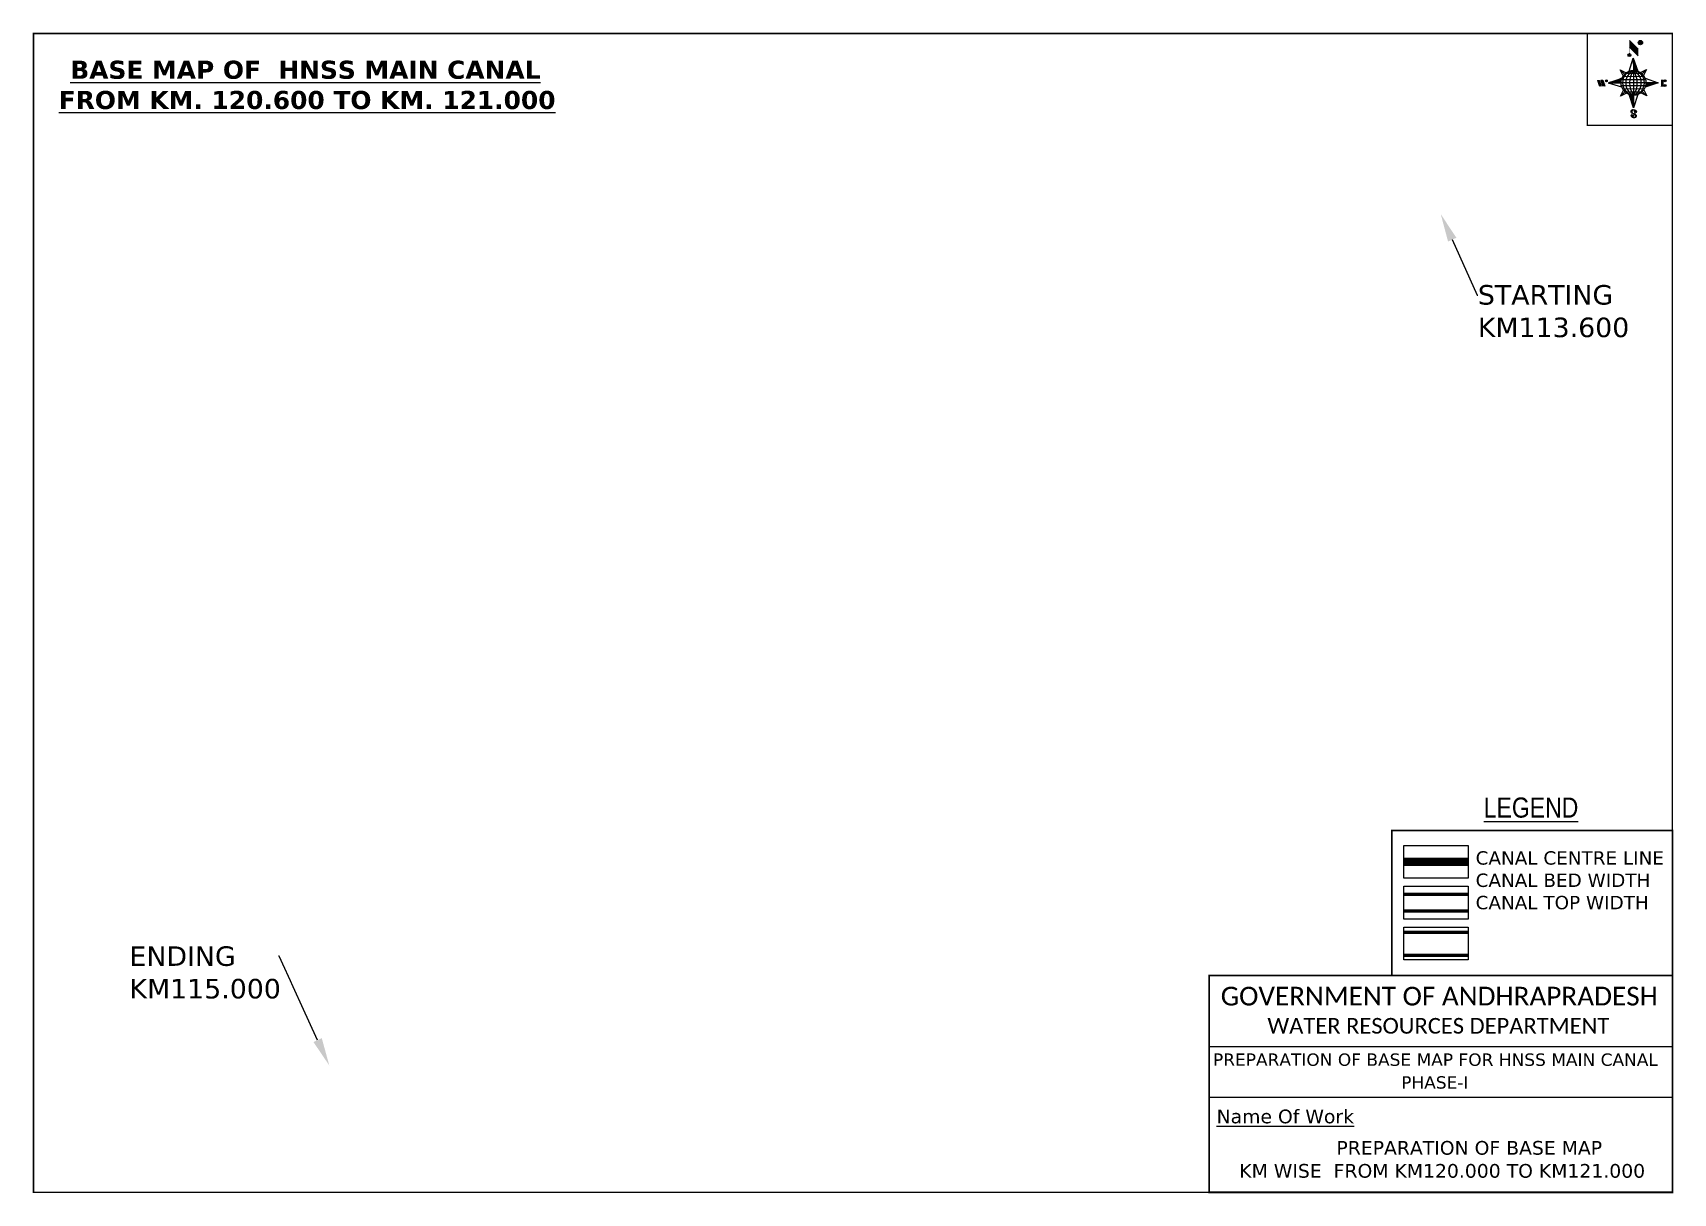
# Model space of a CAD drawing. Header units: inches. Extents: x 762792 to 767391, y 1693987 to 1698110.
# Drawn here: x 766215 to 767391, y 1693987 to 1694819 of the extents above.
import ezdxf
from ezdxf import colors
from ezdxf.entities.mleader import LeaderData, LeaderLine
from ezdxf.enums import TextEntityAlignment as Align
from ezdxf.math import Vec2, Vec3

# ---------------------------------------------------------------- set-up
doc = ezdxf.new("R2010")
doc.units = ezdxf.units.IN
doc.header["$MEASUREMENT"] = 0
doc.linetypes.add('HIDDEN2', pattern=[0.1875, 0.125, -0.0625])
for name, color, linetype in [('AQUADUCT', 1, 'Continuous'), ('bord', 1, 'Continuous'), ('CANAL1', 1, 'Continuous'), ('DCBMS', 232, 'Continuous'), ('PAGE', 7, 'Continuous'), ('TEXT', 7, 'Continuous')]:
    doc.layers.add(name, color=color, linetype=linetype)
doc.styles.add('ARIALN', font='ARIALN_1.TTF')
doc.styles.get("Standard").update_dxf_attribs({"font": 'verdana_0.ttf'})
pattern_1 = [(267.297113149, (-8720374.938, 50637915.138), (10.5367255337, -0.497431438), [])]
pattern_2 = [(357.297113149, (-8720374.938, 50637915.138), (0.497431438, 10.5367255337), [])]

# ---------------------------------------------------------------- blocks, each defined once
blk = doc.blocks.new('*X16')
at = {"color": 0, "linetype": 'Continuous'}
for p, q in [((6321.6, 240.5), (6322.3, 241.2)), ((6321.6, 240.3), (6322.3, 241)), ((6321.6, 240.1), (6322.3, 240.8)), ((6321.6, 239.9), (6322.4, 240.7)), ((6321.6, 239.8), (6322.4, 240.6)), ((6321.6, 239.6), (6322.5, 240.5)), ((6321.6, 239.4), (6322.5, 240.3)), ((6321.6, 239.2), (6322.6, 240.2)), ((6321.7, 239.1), (6322.6, 240.1)), ((6321.8, 240.8), (6322.4, 241.4)), ((6321.8, 239), (6322.7, 240)), ((6321.8, 239), (6322.8, 239.9)), ((6321.9, 238.9), (6322.9, 239.8)), ((6322, 238.8), (6323, 239.7)), ((6322.1, 241.3), (6322.4, 241.6)), ((6322.1, 238.7), (6323.1, 239.6)), ((6322.2, 238.6), (6323.1, 239.6)), ((6322.3, 238.5), (6323.2, 239.5)), ((6322.4, 238.5), (6323.3, 239.4)), ((6322.5, 238.4), (6323.4, 239.3)), ((6322.7, 238.4), (6323.6, 239.3)), ((6322.8, 238.3), (6323.7, 239.2)), ((6322.9, 238.3), (6323.8, 239.1)), ((6323.1, 238.2), (6323.9, 239.1)), ((6323.2, 238.2), (6324, 239)), ((6323.3, 238.2), (6324.2, 239)), ((6323.5, 238.1), (6324.3, 238.9)), ((6323.7, 238.1), (6324.4, 238.9)), ((6323.8, 238.1), (6324.6, 238.8)), ((6324.1, 238.2), (6324.7, 238.8)), ((6324.3, 238.3), (6324.9, 238.8)), ((6324.6, 238.3), (6325.1, 238.8)), ((6324.8, 238.4), (6325.2, 238.8)), ((6325.1, 238.5), (6325.4, 238.8)), ((6325.4, 238.6), (6325.6, 238.8))]:
    blk.add_line(p, q, dxfattribs=at)
blk = doc.blocks.new('*X15')
at = {"color": 0, "linetype": 'Continuous'}
for p, q in [((6324.4, 240.3), (6324.5, 240.4)), ((6324.6, 240.3), (6324.8, 240.5)), ((6324.7, 240.2), (6325, 240.5)), ((6324.8, 240.2), (6325.2, 240.6)), ((6325, 240.1), (6325.5, 240.6)), ((6325.1, 240.1), (6325.6, 240.6)), ((6325.2, 240), (6325.8, 240.6)), ((6325.3, 240), (6326, 240.6)), ((6325.4, 239.9), (6326.1, 240.6)), ((6325.5, 239.8), (6326.2, 240.5)), ((6325.6, 239.8), (6326.3, 240.5)), ((6325.7, 239.7), (6326.5, 240.4)), ((6325.9, 239.6), (6326.6, 240.3)), ((6326, 239.5), (6326.7, 240.3)), ((6326, 239.4), (6326.8, 240.2)), ((6326.1, 239.3), (6327, 240.2)), ((6326.2, 239.3), (6327.1, 240.1)), ((6326.3, 239.2), (6327.1, 240)), ((6326.4, 239.1), (6327.2, 239.9)), ((6326.5, 239), (6327.3, 239.8)), ((6326.5, 238.9), (6327.4, 239.7)), ((6326.6, 238.8), (6327.5, 239.6)), ((6326.7, 238.7), (6327.5, 239.5)), ((6326.8, 238.6), (6327.6, 239.4)), ((6326.8, 238.5), (6327.7, 239.3)), ((6326.8, 236.5), (6327.4, 237)), ((6326.9, 238.3), (6327.8, 239.2)), ((6326.9, 238.2), (6327.9, 239.1)), ((6326.9, 236.8), (6327.6, 237.4)), ((6327, 238.1), (6327.8, 239)), ((6327, 237.9), (6327.8, 238.8)), ((6327, 237.8), (6327.8, 238.6)), ((6327, 237.6), (6327.8, 238.4)), ((6327, 237.4), (6327.8, 238.2)), ((6327, 237.3), (6327.8, 238)), ((6327, 237.1), (6327.8, 237.9))]:
    blk.add_line(p, q, dxfattribs=at)
blk = doc.blocks.new('H')
at = {"layer": 'bord', "extrusion": (0.000427885, 0.004792, 0.999988)}
h = blk.add_hatch(dxfattribs=at)
h.set_pattern_fill('LINE', color=8, scale=84.387686, angle=-2.7029, style=0)
h.set_pattern_definition(pattern_2)
h.paths.add_polyline_path([(-492, 786, -0.090992), (-448, 775), (-486, 912)])
h = blk.add_hatch(dxfattribs=at)
h.set_pattern_fill('LINE', color=8, scale=84.387686, angle=-92.7029, style=0)
h.set_pattern_definition(pattern_1)
h.paths.add_polyline_path([(-625, 665, -0.090992), (-615, 710), (-751, 671)])
h = blk.add_hatch(dxfattribs=at)
h.set_pattern_fill('LINE', color=8, scale=84.387686, angle=-2.7029, style=0)
h.set_pattern_definition(pattern_2)
h.paths.add_polyline_path([(-504, 533, -0.090992), (-549, 543), (-510, 406)])
h = blk.add_hatch(dxfattribs=at)
h.set_pattern_fill('LINE', color=8, scale=84.387686, angle=-92.7029, style=0)
h.set_pattern_definition(pattern_1)
h.paths.add_polyline_path([(-246, 647), (-372, 653, -0.090992), (-382, 609)])
for p, q in [((-519, 1020, -1217), (-435, 927, -1216)), ((-516, 1087, -1217), (-432, 994, -1217)), ((-538, 774, -1216), (-487, 906, -1216)), ((-487, 906, -1216), (-493, 780, -1216)), ((-487, 906, -1216), (-448, 769, -1216)), ((-865, 701, -1215), (-847, 638, -1215)), ((-847, 700, -1215), (-829, 637, -1215)), ((-829, 699, -1215), (-811, 636, -1215)), ((-829, 699, -1215), (-811, 698, -1215)), ((-811, 698, -1215), (-794, 635, -1215)), ((-752, 665, -1215), (-615, 704, -1215)), ((-627, 794, -1216), (-567, 760, -1216)), ((-627, 794, -1216), (-584, 747, -1215)), ((-599, 731, -1215), (-627, 794, -1216)), ((-421, 753, -1216), (-359, 781, -1216)), ((-359, 781, -1216), (-405, 739, -1216)), ((-359, 781, -1216), (-392, 721, -1215)), ((-379, 693, -1215), (-246, 641, -1215)), ((-213, 669, -1215), (-217, 601, -1215)), ((-752, 665, -1215), (-625, 659, -1215)), ((-619, 614, -1215), (-752, 665, -1215)), ((-639, 526, -1214), (-606, 585, -1215)), ((-639, 526, -1214), (-593, 568, -1215)), ((-577, 553, -1215), (-639, 526, -1214)), ((-511, 400, -1214), (-549, 537, -1214)), ((-460, 533, -1215), (-511, 400, -1214)), ((-505, 527, -1214), (-511, 400, -1214)), ((-371, 513, -1214), (-431, 546, -1215)), ((-371, 513, -1214), (-414, 560, -1215)), ((-399, 576, -1215), (-371, 513, -1214)), ((-246, 641, -1215), (-383, 603, -1215)), ((-373, 647, -1215), (-246, 641, -1215)), ((-197, 600, -1215), (-194, 668, -1215))]:
    blk.add_line(p, q, dxfattribs=at)
at = {"layer": 'bord', "color": 8, "linetype": 'ByBlock', "extrusion": (0.000427885, 0.004792, 0.999988)}
for p, q in [((-375, 679, -1215), (-620, 691, -1215)), ((-386, 711, -1215), (-605, 722, -1215)), ((-411, 744, -1216), (-578, 752, -1216)), ((-493, 780, -1216), (-505, 527, -1214)), ((-373, 647, -1215), (-625, 659, -1215)), ((-378, 616, -1215), (-623, 628, -1215)), ((-392, 585, -1215), (-611, 595, -1215)), ((-420, 555, -1215), (-587, 562, -1215))]:
    blk.add_line(p, q, dxfattribs=at)
at = {"layer": 'bord', "extrusion": (0.000427885, 0.004792, 0.999988), "elevation": -1212}
for points, const_width in [([(-522, 960), (-516, 1093)], 1.61), ([(-434, 933), (-428, 1066)], 1.61), ([(-870, 707), (-846, 706)], 0.642), ([(-829, 643), (-821, 678)], 0.642), ([(-793, 641), (-782, 694)], 0.642), ([(-223, 676), (-174, 673)], 0.706), ([(-829, 643), (-855, 644)], 0.642), ([(-811, 642), (-784, 641)], 0.642), ([(-177, 605), (-226, 607)], 0.706), ([(-195, 645), (-185, 644)], 0.706)]:
    blk.add_lwpolyline(points, dxfattribs=dict(at, const_width=const_width))
for points, const_width in [([(-414, 1073, 1), (-398, 1058, 1)], 22.3), ([(-530, 950, 1), (-520, 939, 1)], 14.8), ([(-776, 697, 1), (-769, 690, 1)], 8.9), ([(-180, 618, 1), (-173, 611, 1)], 9.79), ([(-178, 667, 1), (-171, 660, 1)], 9.79), ([(-490, 362, 1), (-498, 369, 1)], 11.1), ([(-525, 322, 1), (-533, 329, 1)], 11.1)]:
    blk.add_lwpolyline(points, format="xyb", close=True, dxfattribs=dict(at, const_width=const_width))
for points in [[(-537, 317), (-531, 310), (-520, 307), (-505, 307), (-494, 310), (-486, 318), (-487, 326), (-491, 333), (-494, 336), (-503, 341), (-522, 347), (-530, 352), (-534, 355), (-537, 363), (-537, 373), (-530, 381), (-520, 384), (-504, 384), (-493, 380), (-487, 373)], [(-522, 348), (-526, 354), (-528, 361), (-528, 371), (-526, 375), (-521, 381), (-515, 384)], [(-505, 307), (-499, 312), (-497, 319), (-497, 327), (-501, 335), (-509, 343)]]:
    blk.add_lwpolyline(points, dxfattribs=at)
at = {"layer": 'bord', "extrusion": (0.000427885, 0.004792, 0.999988)}
for centre, radius in [((-406, 1065, -1212), 22.3), ((-525, 944, -1212), 14.8), ((-773, 694, -1212), 8.9), ((-498, 659, -1212), 127), ((-177, 615, -1212), 9.79), ((-174, 663, -1212), 9.79), ((-494, 365, -1212), 11.1), ((-529, 325, -1212), 11.1)]:
    blk.add_circle(centre, radius, dxfattribs=at)
at = {"layer": 'bord', "color": 8, "linetype": 'ByBlock', "extrusion": (0.000427885, 0.004792, 0.999988)}
for centre, radius, start, end in [((-482, 658, -1212), 128, 94.9254, 259.6691), ((-437, 656, -1212), 141, 113.2864, 241.308), ((-316, 651, -1212), 222, 142.5892, 212.0053), ((-560, 662, -1212), 141, 293.2864, 61.308), ((-681, 668, -1212), 222, 322.5892, 32.0053), ((-515, 660, -1212), 128, 274.9254, 79.6691)]:
    blk.add_arc(centre, radius, start, end, dxfattribs=at)
at = {"layer": 'bord', "extrusion": (0.000427885, 0.004792, 0.999988)}
for points in [[(-516, 1093, -1212), (-431, 1000, -1212), (-519, 1026, -1212), (-434, 933, -1212)], [(-864, 707, -1212), (-846, 706, -1212), (-846, 644, -1212), (-829, 643, -1212)], [(-829, 705, -1212), (-811, 704, -1212), (-811, 642, -1212), (-793, 641, -1212)], [(-193, 674, -1212), (-197, 606, -1212), (-213, 675, -1212), (-216, 607, -1212)]]:
    blk.add_solid(points, dxfattribs=at)
at = {"layer": 'bord', "extrusion": (0.000427885, 0.004792, 0.999988), "xscale": 7.977342409717546, "yscale": 7.977342408231451, "zscale": 7.977342408476333, "rotation": 138.0840426661453}
for name, p in [('*X15', (38301, -31929, -1212)), ('*X16', (38314, -31951, -1212))]:
    blk.add_blockref(name, p, dxfattribs=at)

msp = doc.modelspace()

# ---------------------------------------------------------------- linework, layer by layer
at = {"layer": 'CANAL1', "color": 1, "linetype": 'HIDDEN2', "ltscale": 100, "const_width": 6, "elevation": -0.4}
msp.add_lwpolyline([(767244.3, 1694224.5), (767198.3, 1694224.5)], dxfattribs=at)
at = {"layer": 'CANAL1', "color": 5, "const_width": 2.4, "elevation": -0.4}
for points in [[(767244.3, 1694201.2), (767198.3, 1694201.2)], [(767244.3, 1694189.2), (767198.3, 1694189.2)]]:
    msp.add_lwpolyline(points, dxfattribs=at)
at = {"layer": 'CANAL1', "color": 200, "const_width": 2.4, "elevation": -0.4}
for points in [[(767244.3, 1694174), (767198.3, 1694174)], [(767244.3, 1694157.5), (767198.3, 1694157.5)]]:
    msp.add_lwpolyline(points, dxfattribs=at)
at = {"layer": 'PAGE', "const_width": 1}
msp.add_lwpolyline([(766215.5, 1693987.5), (767390.8, 1693987.5), (767390.8, 1694818.5), (766215.5, 1694818.5), (766215.5, 1693987.5)], dxfattribs=at)
at = {"layer": 'PAGE'}
for points, const_width in [([(767390.8, 1694818.5), (767329.7, 1694818.5), (767329.7, 1694752.7), (767390.8, 1694752.7)], 1), ([(767390.8, 1694143.1), (767189.5, 1694143.1), (767189.5, 1694246.9), (767390.8, 1694246.9)], 1.2), ([(767058.6, 1694143.1), (767390.8, 1694143.1), (767390.8, 1693987.5), (767058.6, 1693987.5)], 1.2)]:
    msp.add_lwpolyline(points, close=True, dxfattribs=dict(at, const_width=const_width))
at = {"layer": 'PAGE', "elevation": -0.4}
for points in [[(767198.3, 1694236.3), (767244.3, 1694236.3), (767244.3, 1694212.7), (767198.3, 1694212.7)], [(767198.3, 1694207), (767244.3, 1694207), (767244.3, 1694183.5), (767198.3, 1694183.5)], [(767198.3, 1694177.7), (767244.3, 1694177.7), (767244.3, 1694154.2), (767198.3, 1694154.2)]]:
    msp.add_lwpolyline(points, close=True, dxfattribs=at)
at = {"layer": 'PAGE'}
for points in [[(767058.6, 1694092.1), (767390.8, 1694092.1)], [(767058.6, 1694055.8), (767390.8, 1694055.8)]]:
    msp.add_lwpolyline(points, dxfattribs=at)

# ---------------------------------------------------------------- block references
at = {"layer": 'AQUADUCT', "color": 1, "xscale": 0.0703495379661093, "yscale": 0.07034953800030053, "zscale": 0.07034953795990817, "rotation": 3.078330607406165}
msp.add_blockref('H', (767400.4, 1694739.1, 85.4), dxfattribs=at)

# ---------------------------------------------------------------- texts
at = {"layer": 'PAGE', "extrusion": (0.000201441, 0.004807, 0.999988), "style": 'ARIALN'}
msp.add_text('%%ULEGEND', height=14.4, rotation=359.9999, dxfattribs=at).set_placement((767289.4, 1694243.1, 8298.6), align=Align.MIDDLE)
at = {"layer": 'PAGE', "extrusion": (0.000201441, 0.004807, 0.999988)}
for s, height, p in [('PREPARATION OF BASE MAP FOR HNSS MAIN CANAL', 8.878, (767061.3, 1694057.9, 8297.7)), ('%%UName Of Work', 9.822, (767063.9, 1694016.7, 8296.3))]:
    msp.add_text(s, height=height, rotation=359.9999, dxfattribs=at).set_placement(p)
for s, height, p in [('PHASE-I', 8.88, (767220.4, 1694046, 8297.6)), ('PREPARATION OF BASE MAP', 9.822, (767245.1, 1693999.1, 8296.4)), ('KM WISE  FROM KM120.000 TO KM121.000', 9.822, (767225.7, 1693982.6, 8296.4))]:
    msp.add_text(s, height=height, rotation=359.9999, dxfattribs=at).set_placement(p, align=Align.MIDDLE_CENTER)
at = {"layer": 'PAGE', "extrusion": (0.000201441, 0.004807, 0.999988), "attachment_point": 1, "text_direction": (1, -1e-06, -0.000201)}
for s, insert, char_height, width in [('CANAL CENTRE LINE CANAL BED WIDTH {\\H2.3741x; }CANAL TOP WIDTH{\\H1.9188x; }', (767249.7, 1694232.1, -0.4), 9.6, 168.926), ('\\pi3.5885;{\\fCalibri|b0|i0|c0|p34;\\H1.3333x;GOVERNMENT OF ANDHRAPRADESH\\P\\pi37.073;\\H0.83998x;WATER RESOURCES DEPARTMENT}', (767063.3, 1694134.9, -1.3), 10.059, 321.276)]:
    msp.add_mtext(s, dxfattribs=dict(at, insert=insert, char_height=char_height, width=width))
at = {"layer": 'TEXT', "color": 1, "insert": (766220.1, 1694799), "char_height": 13, "width": 379.826, "attachment_point": 1}
msp.add_mtext('\\pi21.755;{\\fVerdana|b1|i0|c0|p34;\\LBASE MAP OF  HNSS MAIN CANAL \\P\\pi13.452;FROM KM. 120.600 TO KM. 121.000}', dxfattribs=at)

# ---------------------------------------------------------------- leaders
at = {"layer": 'DCBMS', "color": 5}
ml = msp.add_multileader_mtext('Standard', dxfattribs=at)
ml.set_content('STARTING\\PKM113.600', color=5)
ml.set_leader_properties()
ml.build(insert=Vec2(0, 0))
ml.multileader.update_dxf_attribs({"dogleg_length": 0.36, "arrow_head_size": 20})
ctx = ml.context
ctx.base_point, ctx.char_height, ctx.arrow_head_size, ctx.landing_gap_size, ctx.plane_origin = Vec3(767251.2, 1694630.9), 14, 20, 0.09, Vec3(767398.2, 1694695.2)
notes = []
notes.append((ctx, [(1, (1, 1, 0), (767250.8, 1694630.9), (1, 0), 0.36, [(0, [(767224.7, 1694688.9)], 0, [])])]))
ctx.mtext.insert, ctx.mtext.flow_direction = Vec3(767251.3, 1694638.1), 5
for ctx, leaders in notes:
    for number, flags, end, landing, length, lines in leaders:
        leader = LeaderData()
        leader.index, (leader.has_last_leader_line, leader.has_dogleg_vector, leader.attachment_direction) = number, flags
        leader.last_leader_point, leader.dogleg_vector, leader.dogleg_length = Vec3(end), Vec3(landing), length
        for number, points, colour, breaks in lines:
            line = LeaderLine()
            line.index, line.vertices, line.color, line.breaks = number, Vec3.list(points), colors.encode_raw_color(colour), breaks
            leader.lines.append(line)
        ctx.leaders.append(leader)

# ---------------------------------------------------------------- next in the draw order: leaders
ml = msp.add_multileader_mtext('Standard', dxfattribs=at)
ml.set_content('ENDING \\PKM115.000', color=5)
ml.set_leader_properties()
ml.build(insert=Vec2(0, 0))
ml.multileader.update_dxf_attribs({"dogleg_length": 0.36, "arrow_head_size": 20})
ctx = ml.context
ctx.base_point, ctx.char_height, ctx.arrow_head_size, ctx.landing_gap_size, ctx.plane_origin = Vec3(766284.2, 1694156.8), 14, 20, 0.09, Vec3(766427.6, 1694078.5)
notes = []
notes.append((ctx, [(0, (1, 1, 0), (766391.6, 1694156.8), (-1, 0), 0.36, [(0, [(766427.6, 1694078.5)], 0, [])])]))
ctx.mtext.insert, ctx.mtext.width, ctx.mtext.flow_direction = Vec3(766284.3, 1694163.9), 108.896, 5
ctx.mtext.has_bg_fill, ctx.mtext.bg_color, ctx.mtext.bg_scale_factor, ctx.mtext.bg_transparency, ctx.mtext.use_window_bg_color = 1, -1027028792, 1.5, 0, 1
for ctx, leaders in notes:
    for number, flags, end, landing, length, lines in leaders:
        leader = LeaderData()
        leader.index, (leader.has_last_leader_line, leader.has_dogleg_vector, leader.attachment_direction) = number, flags
        leader.last_leader_point, leader.dogleg_vector, leader.dogleg_length = Vec3(end), Vec3(landing), length
        for number, points, colour, breaks in lines:
            line = LeaderLine()
            line.index, line.vertices, line.color, line.breaks = number, Vec3.list(points), colors.encode_raw_color(colour), breaks
            leader.lines.append(line)
        ctx.leaders.append(leader)

doc.saveas('drawing.dxf')
